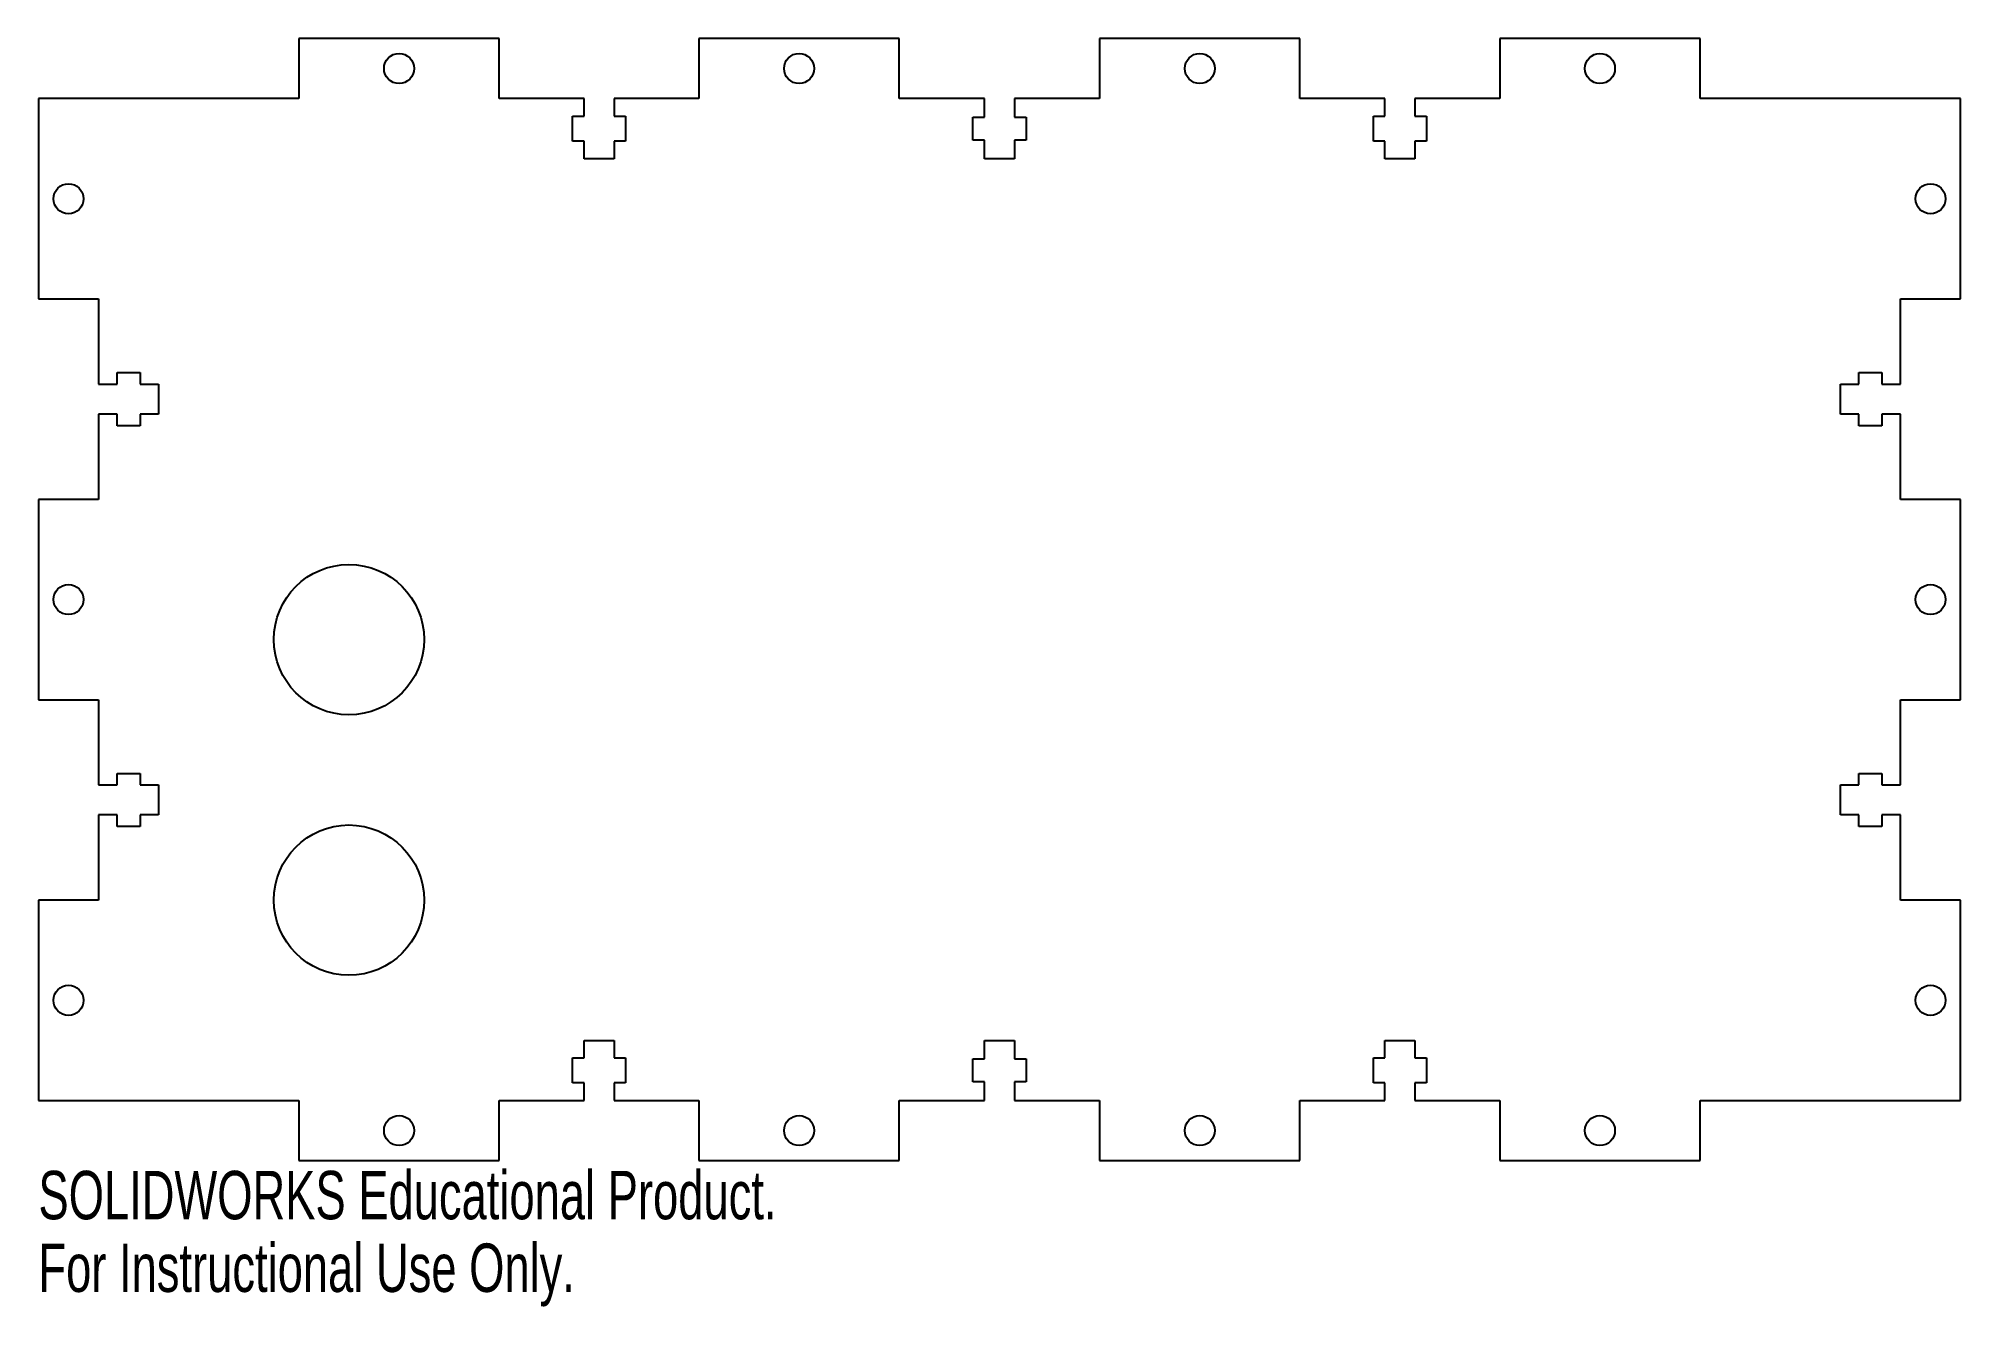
# Model space of a CAD drawing. Header units: millimetres. Extents: x 0 to 192, y -21 to 106.
import ezdxf

# ---------------------------------------------------------------- set-up
doc = ezdxf.new("R2010")
doc.units = ezdxf.units.MM
doc.styles.add('SLDTEXTSTYLE0', font='TXT', dxfattribs={"width": 0.7})

msp = doc.modelspace()

# ---------------------------------------------------------------- linework, layer by layer
at = {"color": 7, "linetype": 'Continuous', "lineweight": 25}
for p, q in [((46, 106), (26, 106)), ((26, 106), (26, 100)), ((46, 100), (46, 106)), ((85.94, 106), (65.94, 106)), ((65.94, 106), (65.94, 100)), ((85.94, 100), (85.94, 106)), ((125.94, 106), (105.94, 106)), ((105.94, 106), (105.94, 100)), ((125.94, 100), (125.94, 106)), ((165.89, 106), (145.89, 106)), ((145.89, 106), (145.89, 100)), ((165.89, 100), (165.89, 106)), ((26, 100), (0, 100)), ((0, 100), (0, 80)), ((54.47, 100), (46, 100)), ((54.47, 98.25), (54.47, 100)), ((65.94, 100), (57.47, 100)), ((57.47, 100), (57.47, 98.25)), ((94.44, 100), (85.94, 100)), ((94.44, 98.15), (94.44, 100)), ((105.94, 100), (97.44, 100)), ((97.44, 100), (97.44, 98.15)), ((134.42, 100), (125.94, 100)), ((134.42, 98.25), (134.42, 100)), ((145.89, 100), (137.42, 100)), ((137.42, 100), (137.42, 98.25)), ((191.89, 100), (165.89, 100)), ((191.89, 80), (191.89, 100)), ((53.32, 95.75), (53.32, 98.25)), ((53.32, 98.25), (54.47, 98.25)), ((57.47, 98.25), (58.62, 98.25)), ((58.62, 98.25), (58.62, 95.75)), ((93.29, 98.15), (94.44, 98.15)), ((93.29, 95.85), (93.29, 98.15)), ((97.44, 98.15), (98.59, 98.15)), ((98.59, 98.15), (98.59, 95.85)), ((133.27, 95.75), (133.27, 98.25)), ((133.27, 98.25), (134.42, 98.25)), ((137.42, 98.25), (138.57, 98.25)), ((138.57, 98.25), (138.57, 95.75)), ((54.47, 95.75), (53.32, 95.75)), ((54.47, 94), (54.47, 95.75)), ((58.62, 95.75), (57.47, 95.75)), ((57.47, 95.75), (57.47, 94)), ((94.44, 95.85), (93.29, 95.85)), ((94.44, 94), (94.44, 95.85)), ((98.59, 95.85), (97.44, 95.85)), ((97.44, 95.85), (97.44, 94)), ((134.42, 95.75), (133.27, 95.75)), ((134.42, 94), (134.42, 95.75)), ((138.57, 95.75), (137.42, 95.75)), ((137.42, 95.75), (137.42, 94)), ((57.47, 94), (54.47, 94)), ((97.44, 94), (94.44, 94)), ((137.42, 94), (134.42, 94)), ((0, 80), (6, 80)), ((6, 80), (6, 71.5)), ((185.89, 71.5), (185.89, 80)), ((185.89, 80), (191.89, 80)), ((6, 71.5), (7.85, 71.5)), ((7.85, 71.5), (7.85, 72.65)), ((7.85, 72.65), (10.15, 72.65)), ((10.15, 72.65), (10.15, 71.5)), ((10.15, 71.5), (12, 71.5)), ((12, 71.5), (12, 68.5)), ((179.89, 68.5), (179.89, 71.5)), ((179.89, 71.5), (181.74, 71.5)), ((181.74, 71.5), (181.74, 72.65)), ((181.74, 72.65), (184.04, 72.65)), ((184.04, 72.65), (184.04, 71.5)), ((184.04, 71.5), (185.89, 71.5)), ((7.85, 68.5), (6, 68.5)), ((6, 68.5), (6, 60)), ((7.85, 67.35), (7.85, 68.5)), ((10.15, 67.35), (7.85, 67.35)), ((12, 68.5), (10.15, 68.5)), ((10.15, 68.5), (10.15, 67.35)), ((181.74, 68.5), (179.89, 68.5)), ((181.74, 67.35), (181.74, 68.5)), ((184.04, 67.35), (181.74, 67.35)), ((185.89, 68.5), (184.04, 68.5)), ((184.04, 68.5), (184.04, 67.35)), ((185.89, 60), (185.89, 68.5)), ((6, 60), (0, 60)), ((0, 60), (0, 40)), ((191.89, 60), (185.89, 60)), ((191.89, 40), (191.89, 60)), ((0, 40), (6, 40)), ((6, 40), (6, 31.5)), ((185.89, 31.5), (185.89, 40)), ((185.89, 40), (191.89, 40)), ((7.85, 31.5), (7.85, 32.65)), ((7.85, 32.65), (10.15, 32.65)), ((10.15, 32.65), (10.15, 31.5)), ((181.74, 31.5), (181.74, 32.65)), ((181.74, 32.65), (184.04, 32.65)), ((184.04, 32.65), (184.04, 31.5)), ((6, 31.5), (7.85, 31.5)), ((10.15, 31.5), (12, 31.5)), ((12, 31.5), (12, 28.5)), ((179.89, 28.5), (179.89, 31.5)), ((179.89, 31.5), (181.74, 31.5)), ((184.04, 31.5), (185.89, 31.5)), ((7.85, 28.5), (6, 28.5)), ((6, 28.5), (6, 20)), ((7.85, 27.35), (7.85, 28.5)), ((10.15, 27.35), (7.85, 27.35)), ((12, 28.5), (10.15, 28.5)), ((10.15, 28.5), (10.15, 27.35)), ((181.74, 28.5), (179.89, 28.5)), ((181.74, 27.35), (181.74, 28.5)), ((184.04, 27.35), (181.74, 27.35)), ((185.89, 28.5), (184.04, 28.5)), ((184.04, 28.5), (184.04, 27.35)), ((185.89, 20), (185.89, 28.5)), ((6, 20), (0, 20)), ((0, 20), (0, 0)), ((191.89, 20), (185.89, 20)), ((191.89, 0), (191.89, 20)), ((54.47, 4.25), (54.47, 6)), ((54.47, 6), (57.47, 6)), ((57.47, 6), (57.47, 4.25)), ((94.44, 4.15), (94.44, 6)), ((94.44, 6), (97.44, 6)), ((97.44, 6), (97.44, 4.15)), ((134.42, 4.25), (134.42, 6)), ((134.42, 6), (137.42, 6)), ((137.42, 6), (137.42, 4.25)), ((53.32, 1.75), (53.32, 4.25)), ((53.32, 4.25), (54.47, 4.25)), ((57.47, 4.25), (58.62, 4.25)), ((58.62, 4.25), (58.62, 1.75)), ((93.29, 1.85), (93.29, 4.15)), ((93.29, 4.15), (94.44, 4.15)), ((97.44, 4.15), (98.59, 4.15)), ((98.59, 4.15), (98.59, 1.85)), ((133.27, 1.75), (133.27, 4.25)), ((133.27, 4.25), (134.42, 4.25)), ((137.42, 4.25), (138.57, 4.25)), ((138.57, 4.25), (138.57, 1.75)), ((0, 0), (26, 0)), ((26, 0), (26, -6)), ((46, -6), (46, 0)), ((46, 0), (54.47, 0)), ((54.47, 1.75), (53.32, 1.75)), ((54.47, 0), (54.47, 1.75)), ((58.62, 1.75), (57.47, 1.75)), ((57.47, 1.75), (57.47, 0)), ((57.47, 0), (65.94, 0)), ((65.94, 0), (65.94, -6)), ((85.94, -6), (85.94, 0)), ((85.94, 0), (94.44, 0)), ((94.44, 1.85), (93.29, 1.85)), ((94.44, 0), (94.44, 1.85)), ((98.59, 1.85), (97.44, 1.85)), ((97.44, 1.85), (97.44, 0)), ((97.44, 0), (105.94, 0)), ((105.94, 0), (105.94, -6)), ((125.94, -6), (125.94, 0)), ((125.94, 0), (134.42, 0)), ((134.42, 1.75), (133.27, 1.75)), ((134.42, 0), (134.42, 1.75)), ((138.57, 1.75), (137.42, 1.75)), ((137.42, 1.75), (137.42, 0)), ((137.42, 0), (145.89, 0)), ((145.89, 0), (145.89, -6)), ((165.89, -6), (165.89, 0)), ((165.89, 0), (191.89, 0)), ((26, -6), (46, -6)), ((65.94, -6), (85.94, -6)), ((105.94, -6), (125.94, -6)), ((145.89, -6), (165.89, -6))]:
    msp.add_line(p, q, dxfattribs=at)
for centre, radius in [((36, 103), 1.5), ((75.94, 103), 1.5), ((115.94, 103), 1.5), ((155.89, 103), 1.5), ((3, 90), 1.5), ((188.89, 90), 1.5), ((31, 46), 7.5), ((3, 50), 1.5), ((188.89, 50), 1.5), ((31, 20), 7.5), ((3, 10), 1.5), ((188.89, 10), 1.5), ((36, -3), 1.5), ((75.94, -3), 1.5), ((115.94, -3), 1.5), ((155.89, -3), 1.5)]:
    msp.add_circle(centre, radius, dxfattribs=at)

# ---------------------------------------------------------------- texts
at = {"color": 7, "linetype": 'Continuous', "char_height": 4.8336, "attachment_point": 1, "style": 'SLDTEXTSTYLE0'}
for s, insert in [('SOLIDWORKS Educational Product.', (0, -7.02)), ('For Instructional Use Only.', (0, -14.27))]:
    msp.add_mtext(s, dxfattribs=dict(at, insert=insert))

doc.saveas('drawing.dxf')
